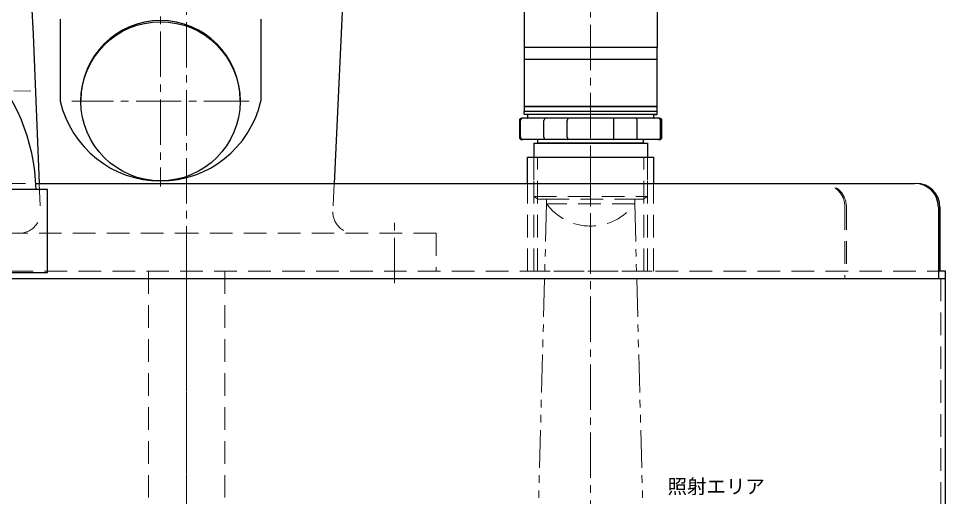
# Model space of a CAD drawing. Header units: millimetres. Extents: x 0 to 51411, y 0 to 16902.
# Drawn here: x 8917 to 9307, y 7222.6 to 7424.2 of the extents above; entities that cross this region are included whole.
import ezdxf

# ---------------------------------------------------------------- set-up
doc = ezdxf.new("R2010")
doc.units = ezdxf.units.MM
for name, pattern in [('CENTER2', [28.575, 19.05, -3.175, 3.175, -3.175]), ('HIDDEN2', [4.7625, 3.175, -1.5875]), ('PHANTOM2', [31.75, 15.875, -3.175, 3.175, -3.175, 3.175, -3.175])]:
    doc.linetypes.add(name, pattern=pattern)
for name, color, linetype, lineweight in [('01_外形線', 7, 'Continuous', 25), ('03_かくれ線', 6, 'HIDDEN2', 13), ('04_中心線', 1, 'CENTER2', 9), ('05_仮想線', 2, 'PHANTOM2', 13), ('07_寸法線', 3, 'Continuous', 9)]:
    doc.layers.add(name, color=color, linetype=linetype, lineweight=lineweight)
doc.styles.get("Standard").update_dxf_attribs({"font": 'arial.ttf'})

msp = doc.modelspace()

# ---------------------------------------------------------------- linework, layer by layer
for p, q in [((8929.202, 7352.283), (8846.202, 7352.283)), ((8929.202, 7317.283), (8929.202, 7352.283)), ((8668.383, 7314.806), (9307.021, 7314.806)), ((8846.202, 7317.283), (8929.202, 7317.283))]:
    msp.add_line(p, q)
msp.add_arc((8842.702, 7350.185), 81.649, 1.47243, 85.24466)
at = {"layer": '01_外形線'}
for p, q in [((8918.702, 7503.806), (8923.046, 7417.382)), ((9055.956, 7487.806), (9049.752, 7354.806)), ((8934.502, 7423.845), (8934.502, 7389.328)), ((9018.902, 7423.845), (9018.902, 7389.328)), ((8924.22, 7354.806), (9294.05, 7354.806)), ((9304.05, 7344.806), (9304.05, 7314.806)), ((9304.699, 7344.806), (9304.699, 7317.806)), ((9307.021, 7317.806), (9304.699, 7317.806)), ((9307.021, 7314.806), (9307.021, 7317.806)), ((9307.021, 6404.806), (9307.021, 7314.806))]:
    msp.add_line(p, q, dxfattribs=at)
at = {"layer": '01_外形線', "linetype": 'Continuous'}
for p, q in [((9129.702, 7434.773), (9129.702, 7411.973)), ((9185.702, 7434.773), (9185.702, 7411.973)), ((9129.702, 7411.973), (9129.944, 7411.973)), ((9129.744, 7411.774), (9129.702, 7406.973)), ((9185.46, 7411.973), (9129.944, 7411.973)), ((9185.46, 7411.973), (9185.702, 7411.973)), ((9185.702, 7406.973), (9185.66, 7411.774)), ((9129.702, 7406.973), (9129.702, 7387.223)), ((9185.702, 7406.973), (9129.702, 7406.973)), ((9185.702, 7387.223), (9185.702, 7406.973)), ((9129.702, 7387.223), (9185.702, 7387.223)), ((9129.902, 7385.223), (9129.702, 7385.023)), ((9185.702, 7385.023), (9129.702, 7385.023)), ((9129.702, 7383.923), (9129.702, 7385.023)), ((9129.752, 7387.123), (9129.752, 7385.223)), ((9129.752, 7387.123), (9185.652, 7387.123)), ((9129.902, 7385.223), (9129.752, 7385.223)), ((9129.902, 7385.223), (9185.502, 7385.223)), ((9185.502, 7385.223), (9185.702, 7385.023)), ((9185.502, 7385.223), (9185.652, 7385.223)), ((9185.652, 7385.223), (9185.652, 7387.123)), ((9185.702, 7383.923), (9185.702, 7385.023)), ((9127.702, 7381.223), (9127.702, 7374.223)), ((9128.244, 7374.223), (9128.244, 7381.223)), ((9131.002, 7382.223), (9128.702, 7382.223)), ((9129.702, 7383.923), (9185.702, 7383.923)), ((9129.902, 7383.723), (9129.702, 7383.923)), ((9131.002, 7383.723), (9129.902, 7383.723)), ((9184.402, 7383.723), (9131.002, 7383.723)), ((9184.402, 7382.223), (9131.002, 7382.223)), ((9131.202, 7383.523), (9131.202, 7382.423)), ((9138.056, 7374.223), (9138.056, 7381.223)), ((9147.89, 7374.223), (9147.89, 7381.223)), ((9167.514, 7374.223), (9167.514, 7381.223)), ((9177.348, 7374.223), (9177.348, 7381.223)), ((9184.202, 7383.523), (9184.202, 7382.423)), ((9184.402, 7383.723), (9185.502, 7383.723)), ((9186.702, 7382.223), (9184.402, 7382.223)), ((9185.502, 7383.723), (9185.702, 7383.923)), ((9187.16, 7374.223), (9187.16, 7381.223)), ((9187.702, 7374.223), (9187.702, 7381.223)), ((9135.252, 7373.223), (9128.702, 7373.223)), ((9180.152, 7373.223), (9135.252, 7373.223)), ((9135.452, 7371.923), (9135.452, 7373.023)), ((9179.952, 7371.923), (9179.952, 7373.023)), ((9186.702, 7373.223), (9180.152, 7373.223)), ((9133.8, 7371.723), (9181.603, 7371.723)), ((9133.8, 7371.723), (9133.8, 7365.806)), ((9135.452, 7371.923), (9179.952, 7371.923)), ((9181.603, 7371.723), (9181.603, 7365.806))]:
    msp.add_line(p, q, dxfattribs=at)
at = {"layer": '01_外形線', "ltscale": 3}
msp.add_line((8923.046, 7417.382), (8925.653, 7354.78), dxfattribs=at)
at = {"layer": '01_外形線'}
msp.add_lwpolyline([(9131.202, 7354.806), (9131.202, 7365.806), (9184.202, 7365.806), (9184.202, 7354.806)], dxfattribs=at)
at = {"layer": '01_外形線', "linetype": 'Continuous'}
for centre, radius, start, end in [((9129.944, 7411.773), 0.2, 90, 179.5), ((9185.46, 7411.773), 0.2, 0.5, 90), ((9128.702, 7381.223), 1, 90, 180), ((9129.22, 7381.247), 0.977, 91.4898, 181.39733), ((9131.002, 7383.523), 0.2, 0, 90), ((9131.002, 7382.423), 0.2, 270, 0), ((9138.973, 7381.312), 0.921, 98.46972, 185.53549), ((9151.616, 7381.308), 3.727, 168.62647, 181.31156), ((9148.248, 7382.004), 0.289, 130.80311, 172.28959), ((9167.156, 7382.004), 0.289, 7.71041, 49.19689), ((9163.788, 7381.308), 3.727, 358.68844, 11.37353), ((9176.431, 7381.312), 0.921, 354.46451, 81.53028), ((9184.402, 7383.523), 0.2, 90, 180), ((9184.402, 7382.423), 0.2, 180, 270), ((9186.184, 7381.247), 0.977, 358.60267, 88.5102), ((9186.702, 7381.223), 1, 0, 90), ((9128.702, 7374.223), 1, 180, 270), ((9129.22, 7374.199), 0.977, 178.60267, 268.5102), ((9135.252, 7373.023), 0.2, 0, 90), ((9138.973, 7374.134), 0.921, 174.46451, 261.53028), ((9151.616, 7374.137), 3.727, 178.68844, 191.37353), ((9148.248, 7373.441), 0.289, 187.71041, 229.19689), ((9167.156, 7373.441), 0.289, 310.80311, 352.28959), ((9163.788, 7374.137), 3.727, 348.62647, 1.31156), ((9176.431, 7374.134), 0.921, 278.46972, 5.53549), ((9180.152, 7373.023), 0.2, 90, 180), ((9186.184, 7374.199), 0.977, 271.4898, 1.39733), ((9186.702, 7374.223), 1, 270, 0)]:
    msp.add_arc(centre, radius, start, end, dxfattribs=at)
at = {"layer": '01_外形線'}
for centre, radius, start, end in [((8976.702, 7399.166), 43.332, 193.12358, 346.87642), ((9294.05, 7344.806), 10, 0, 90), ((9294.699, 7344.806), 10, 0, 90)]:
    msp.add_arc(centre, radius, start, end, dxfattribs=at)
msp.add_ellipse((8976.702, 7389.834), major_axis=(-33.5, 0), ratio=0.9997951, start_param=3.1415927, end_param=6.2831853, dxfattribs=at)
msp.add_ellipse((8976.702, 7389.328), major_axis=(-33.5, 0), ratio=0.9997951, dxfattribs=at)
at = {"layer": '03_かくれ線', "ltscale": 3}
for p, q in [((9133.8, 7365.806), (9133.8, 7349.223)), ((9133.8, 7317.806), (9133.8, 7365.806)), ((9135.279, 7317.806), (9135.279, 7365.806)), ((9180.124, 7317.806), (9180.124, 7365.806)), ((9181.603, 7317.806), (9181.603, 7365.806)), ((9181.603, 7365.806), (9181.603, 7349.223)), ((9131.202, 7317.806), (9131.202, 7354.806)), ((9184.202, 7317.806), (9184.202, 7354.806)), ((9133.8, 7349.223), (9181.603, 7349.223)), ((9135.532, 7348.223), (9133.8, 7349.223)), ((9179.871, 7348.223), (9181.603, 7349.223)), ((9139.152, 7348.223), (9135.532, 7348.223)), ((9139.152, 7348.223), (9139.152, 7346.223)), ((9139.152, 7348.223), (9176.252, 7348.223)), ((9176.252, 7346.223), (9139.152, 7346.223)), ((9176.252, 7346.223), (9176.252, 7348.223)), ((9179.871, 7348.223), (9176.252, 7348.223)), ((9264.698, 7344.806), (9264.698, 7314.806)), ((9265.347, 7344.806), (9265.347, 7317.806)), ((8670.705, 7317.806), (9304.699, 7317.806)), ((9131.202, 7317.806), (9184.202, 7317.806)), ((9305.021, 7314.806), (9305.021, 6404.806))]:
    msp.add_line(p, q, dxfattribs=at)
at = {"layer": '03_かくれ線', "ltscale": 3, "transparency": 33554559}
for p, q in [((8795.994, 7354.806), (8924.22, 7354.806)), ((8925.652, 7354.806), (8926.192, 7343.225)), ((9049.752, 7354.806), (9049.212, 7343.225)), ((8882.702, 7333.806), (8987.702, 7333.806)), ((9092.702, 7333.806), (8987.702, 7333.806)), ((9092.702, 7333.806), (9092.702, 7317.806)), ((8971.702, 7317.806), (8971.702, 6514.806)), ((9003.702, 7317.806), (9003.702, 6514.806))]:
    msp.add_line(p, q, dxfattribs=at)
at = {"layer": '03_かくれ線', "ltscale": 3}
for centre, radius, start, end in [((9254.698, 7344.806), 10, 0, 90), ((9255.347, 7344.806), 10, 0, 90), ((9157.702, 7359.833), 23.007, 216.26695, 323.73305)]:
    msp.add_arc(centre, radius, start, end, dxfattribs=at)
at = {"layer": '03_かくれ線', "ltscale": 3, "transparency": 33554559}
for centre, start, end in [((8917.202, 7342.806), 270, 0), ((9058.202, 7342.806), 180, 270)]:
    msp.add_arc(centre, 9, start, end, dxfattribs=at)
at = {"layer": '04_中心線'}
for p, q in [((8987.702, 7317.806), (8987.702, 7806.806)), ((9157.702, 7535.744), (9157.702, 7044.34)), ((8976.702, 7475.806), (8976.702, 7353.547)), ((8800.72, 7396.044), (8922.132, 7393.586)), ((9014.029, 7389.328), (8939.375, 7389.328)), ((9157.702, 7370.806), (9157.702, 7312.806)), ((8987.702, 7317.806), (8987.702, 6514.806)), ((8987.702, 7314.806), (8987.702, 6301.113))]:
    msp.add_line(p, q, dxfattribs=at)
at = {"layer": '04_中心線', "transparency": 33554559}
msp.add_line((9075.202, 7312.806), (9075.202, 7338.806), dxfattribs=at)
at = {"layer": '05_仮想線'}
for p, q in [((9139.152, 7346.223), (9131.165, 7046.223)), ((9176.252, 7346.223), (9184.239, 7046.223))]:
    msp.add_line(p, q, dxfattribs=at)

# ---------------------------------------------------------------- texts
at = {"layer": '07_寸法線', "linetype": 'Continuous'}
msp.add_text('照射エリア', height=6, dxfattribs=at).set_placement((9190.077, 7224.268))

doc.saveas('drawing.dxf')
